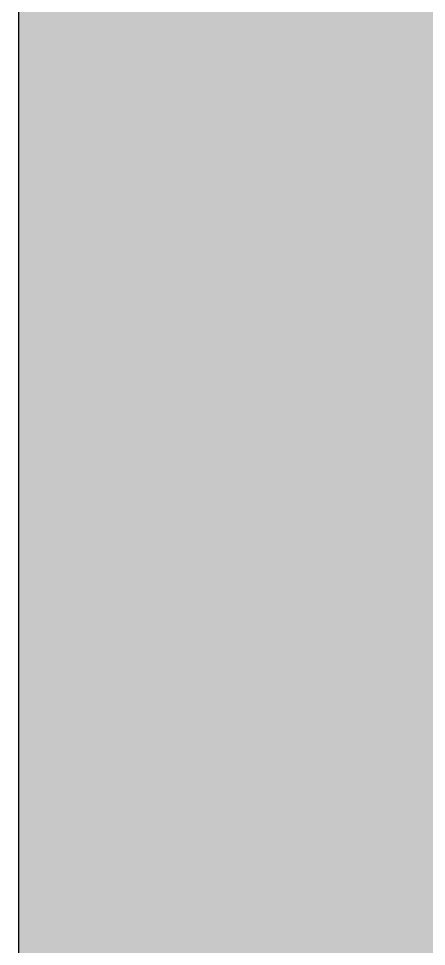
# Model space of a CAD drawing. Header units: millimetres. Extents: x -176651 to 424033, y -469666 to 486614.
# Drawn here: x 220312 to 220649, y 64385 to 65150 of the extents above; entities that cross this region are included whole.
import ezdxf

# ---------------------------------------------------------------- set-up
doc = ezdxf.new("R2010")
doc.units = ezdxf.units.MM
doc.layers.add('1625_West Villa$0$ad-Elevation 10', color=8, linetype='Continuous')
doc.layers.add('1625_West Villa$0$ad-Verandah', color=8, linetype='Continuous')

# ---------------------------------------------------------------- blocks, each defined once
blk = doc.blocks.new('1625_West Villa$0$zw$6CCD')
at = {"transparency": 33554559}
h = blk.add_hatch(color=256, dxfattribs=at)
h.dxf.hatch_style = 1
h.set_gradient(color1=(153, 204, 0), color2=(63, 127, 0), name='INVSPHERICAL')
h.paths.add_polyline_path([(-2430, 0), (-2430, -3295), (-1520, -3295), (-1520, 0)])
h = blk.add_hatch(dxfattribs=at)
h.set_pattern_fill('GRASS', color=74, angle=360)
h.set_pattern_definition([(90, (-2430, 0), (-17.96051, 17.96051), [4.7625, -31.15852]), (45, (-2430, 0), (-17.96051, 17.96051), [4.7625, -20.6375]), (135, (-2430, 0), (-17.96051, -17.96051), [4.7625, -20.6375])])
h.paths.add_polyline_path([(-2430, 0), (-2430, -3295), (-1520, -3295), (-1520, 0)])
at = {"layer": '1625_West Villa$0$ad-Elevation 10'}
blk.add_lwpolyline([(-2430, 0), (-2430, -3295), (-1520, -3295), (-1520, 0)], close=True, dxfattribs=at)
blk = doc.blocks.new('1625_West Villa')
at = {"layer": '1625_West Villa$0$ad-Verandah'}
blk.add_blockref('1625_West Villa$0$zw$6CCD', (0, 13620), dxfattribs=at)
blk = doc.blocks.new("All Plot's Villa Plans")
at = {"ltscale": 5}
blk.add_blockref('1625_West Villa', (222742.28, 53304.9), dxfattribs=at)

msp = doc.modelspace()

# ---------------------------------------------------------------- block references
at = {"ltscale": 5}
msp.add_blockref("All Plot's Villa Plans", (0, 0), dxfattribs=at)

doc.saveas('drawing.dxf')
